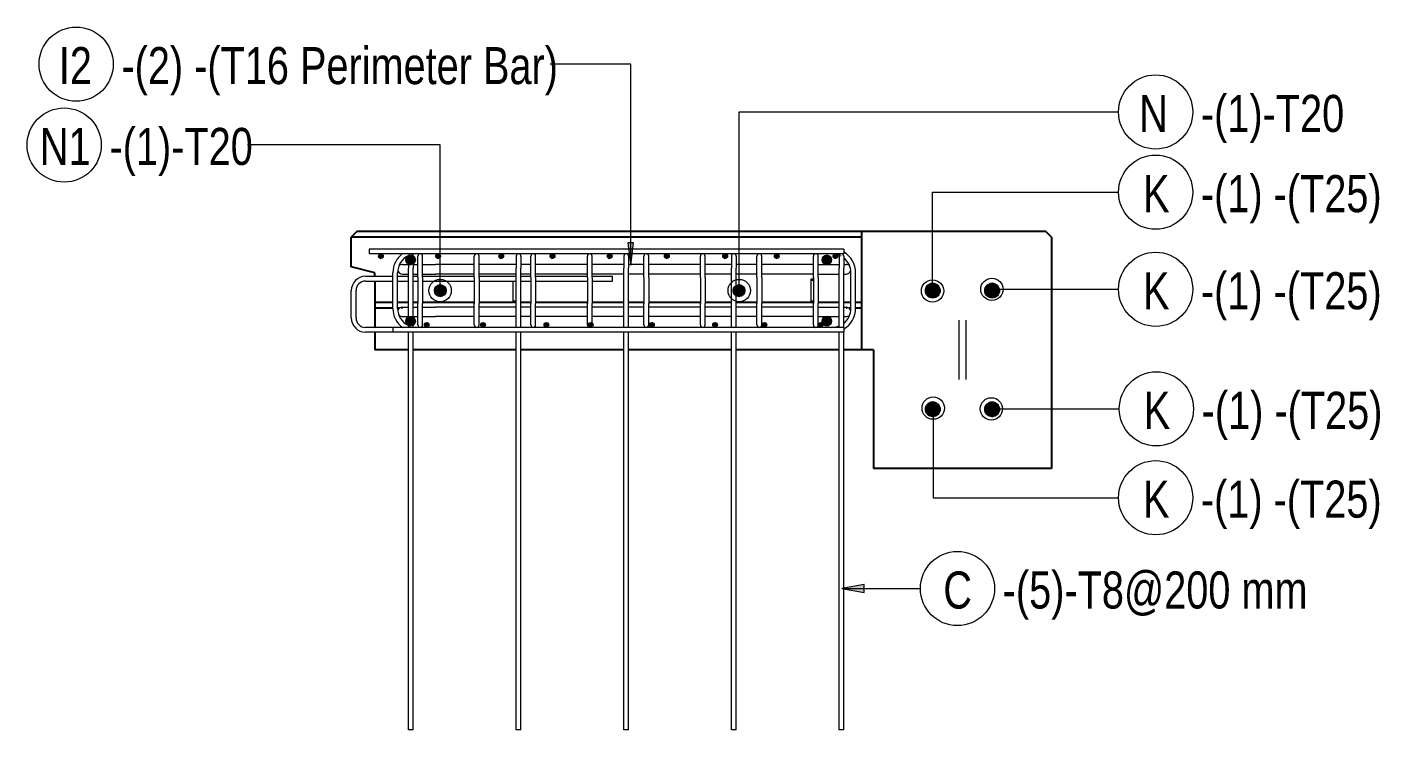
# Model space of a CAD drawing. Header units: millimetres. Extents: x -14581 to 6741, y -2784 to 21137.
# Drawn here: x 4461 to 6741, y 19624 to 20809 of the extents above; entities that cross this region are included whole.
import ezdxf

# ---------------------------------------------------------------- set-up
doc = ezdxf.new("R2010")
doc.units = ezdxf.units.MM
doc.linetypes.add('Dash', pattern=[6.36, 3.18, -3.18])
for name, color, linetype, lineweight in [('A-GENM', 13, 'Continuous', 18), ('A-WALL', 113, 'Continuous', 25), ('A-WALL-HDLN', 110, 'Dash', 25), ('S-RBAR', 171, 'Continuous', 18), ('S-RBAR-IDEN', 171, 'Continuous', 9)]:
    doc.layers.add(name, color=color, linetype=linetype, lineweight=lineweight)
doc.styles.add('Nirmala UI Semilight_2', font='NirmalaS.ttf', dxfattribs={"width": 0.8, "height": 62.5})

# ---------------------------------------------------------------- blocks, each defined once
blk = doc.blocks.new('RR spread anchor face based - RR-SA-3_0-200-1726827-Elevation Top Copy 4')
at = {"layer": 'A-GENM'}
for p, q in [((-12620.8, 20347.1), (-12620.8, 20380.6)), ((-12620.8, 20344.6), (-12620.8, 20347.1)), ((-12620.8, 20347.1), (-12616, 20347.1)), ((-12616, 20344.6), (-12620.8, 20344.6))]:
    blk.add_line(p, q, dxfattribs=at)
blk = doc.blocks.new('RR spread anchor face based - RR-SA-3_0-200-V5-Elevation Top Copy 4')
at = {"layer": 'A-GENM'}
for p, q in [((-12118.8, 20382.1), (-12118.8, 20384.6)), ((-12118.8, 20384.6), (-12114.9, 20384.6)), ((-12118.8, 20347.1), (-12118.8, 20382.1)), ((-12118.8, 20382.1), (-12114.9, 20382.1)), ((-12118.8, 20344.6), (-12118.8, 20347.1)), ((-12118.8, 20347.1), (-12114.9, 20347.1)), ((-12114.9, 20344.6), (-12118.8, 20344.6))]:
    blk.add_line(p, q, dxfattribs=at)
blk = doc.blocks.new('12_7Ø_ Lifting Insert_COLUMN - 12_9Ø Lifting insert-1653057-Elevation Top Copy 4')
at = {"layer": 'A-GENM', "flags": 128}
for points in [[(-11870.2, 20314.6), (-11870.2, 20314.5), (-11870.2, 20314.4), (-11870.2, 20314.2), (-11870.2, 20313.9), (-11870.2, 20313.6), (-11870.2, 20313.1), (-11870.2, 20312.6), (-11870.2, 20312), (-11870.2, 20311.4), (-11870.2, 20310.6), (-11870.2, 20309.8), (-11870.2, 20308.9), (-11870.2, 20308), (-11870.2, 20306.9), (-11870.2, 20305.8), (-11870.2, 20304.7), (-11870.2, 20303.4), (-11870.2, 20302.2), (-11870.2, 20300.8), (-11870.2, 20299.4), (-11870.2, 20297.9), (-11870.2, 20296.4), (-11870.2, 20294.9), (-11870.2, 20293.2), (-11870.2, 20291.6), (-11870.2, 20289.9), (-11870.2, 20288.1), (-11870.2, 20286.4), (-11870.2, 20284.5), (-11870.2, 20282.7), (-11870.2, 20280.8), (-11870.2, 20278.9), (-11870.2, 20277), (-11870.2, 20275), (-11870.2, 20273.1), (-11870.2, 20271.1), (-11870.2, 20269.1), (-11870.2, 20267.1), (-11870.2, 20265.1), (-11870.2, 20263.1), (-11870.2, 20261.1), (-11870.2, 20259.1), (-11870.2, 20257.1), (-11870.2, 20255.2), (-11870.2, 20253.2), (-11870.2, 20251.3), (-11870.2, 20249.4), (-11870.2, 20247.5), (-11870.2, 20245.6), (-11870.2, 20243.8), (-11870.2, 20242), (-11870.2, 20240.2), (-11870.2, 20238.5), (-11870.2, 20236.8), (-11870.2, 20235.1), (-11870.2, 20233.6), (-11870.2, 20232), (-11870.2, 20230.5), (-11870.2, 20229.1), (-11870.2, 20227.7), (-11870.2, 20226.4), (-11870.2, 20225.1), (-11870.2, 20223.9), (-11870.2, 20222.8), (-11870.2, 20221.7), (-11870.2, 20220.7), (-11870.2, 20219.8), (-11870.2, 20218.9), (-11870.2, 20218.2), (-11870.2, 20217.5), (-11870.2, 20216.8), (-11870.2, 20216.3), (-11870.2, 20215.8), (-11870.2, 20215.4), (-11870.2, 20215.1), (-11870.2, 20214.8), (-11870.2, 20214.7), (-11870.2, 20214.6), (-11870.2, 20214.6)], [(-11857.5, 20214.6), (-11857.5, 20214.6), (-11857.5, 20214.7), (-11857.5, 20214.9), (-11857.5, 20215.2), (-11857.5, 20215.6), (-11857.5, 20216), (-11857.5, 20216.5), (-11857.5, 20217.1), (-11857.5, 20217.8), (-11857.5, 20218.5), (-11857.5, 20219.3), (-11857.5, 20220.2), (-11857.5, 20221.2), (-11857.5, 20222.2), (-11857.5, 20223.3), (-11857.5, 20224.5), (-11857.5, 20225.7), (-11857.5, 20227), (-11857.5, 20228.3), (-11857.5, 20229.7), (-11857.5, 20231.2), (-11857.5, 20232.7), (-11857.5, 20234.3), (-11857.5, 20235.9), (-11857.5, 20237.6), (-11857.5, 20239.3), (-11857.5, 20241), (-11857.5, 20242.8), (-11857.5, 20244.6), (-11857.5, 20246.5), (-11857.5, 20248.3), (-11857.5, 20250.2), (-11857.5, 20252.2), (-11857.5, 20254.1), (-11857.5, 20256.1), (-11857.5, 20258), (-11857.5, 20260), (-11857.5, 20262), (-11857.5, 20264), (-11857.5, 20266), (-11857.5, 20268), (-11857.5, 20270), (-11857.5, 20272), (-11857.5, 20274), (-11857.5, 20275.9), (-11857.5, 20277.9), (-11857.5, 20279.8), (-11857.5, 20281.7), (-11857.5, 20283.5), (-11857.5, 20285.4), (-11857.5, 20287.2), (-11857.5, 20288.9), (-11857.5, 20290.7), (-11857.5, 20292.4), (-11857.5, 20294), (-11857.5, 20295.6), (-11857.5, 20297.1), (-11857.5, 20298.6), (-11857.5, 20300.1), (-11857.5, 20301.4), (-11857.5, 20302.8), (-11857.5, 20304), (-11857.5, 20305.2), (-11857.5, 20306.3), (-11857.5, 20307.4), (-11857.5, 20308.4), (-11857.5, 20309.3), (-11857.5, 20310.2), (-11857.5, 20311), (-11857.5, 20311.7), (-11857.5, 20312.3), (-11857.5, 20312.9), (-11857.5, 20313.3), (-11857.5, 20313.7), (-11857.5, 20314.1), (-11857.5, 20314.3), (-11857.5, 20314.5), (-11857.5, 20314.6), (-11857.5, 20314.6)]]:
    blk.add_lwpolyline(points, dxfattribs=at)
blk = doc.blocks.new('M_Rebar Tag_rfa Dimension - ARROW-793927-Elevation Top Copy 4')
at = {"layer": 'S-RBAR-IDEN'}
blk.add_circle((-11872.4, 19862.5), 62.5, dxfattribs=at)
blk = doc.blocks.new('M_Rebar Tag_rfa Dimension - DOT 1_5-793931-Elevation Top Copy 4')
at = {"layer": 'S-RBAR-IDEN'}
blk.add_circle((-11538.4, 20665.5), 62.5, dxfattribs=at)
blk = doc.blocks.new('M_Rebar Tag_rfa MARK - DOT 1_5-794230-Elevation Top Copy 4')
at = {"layer": 'S-RBAR-IDEN'}
blk.add_circle((-11538.4, 20530.4), 62.5, dxfattribs=at)
blk = doc.blocks.new('M_Rebar Tag_rfa MARK - ARROW-794226-Elevation Top Copy 4')
at = {"layer": 'S-RBAR-IDEN'}
blk.add_circle((-13357.5, 20746.1), 62.5, dxfattribs=at)

msp = doc.modelspace()

# ---------------------------------------------------------------- hatches: boundary and pattern name
at = {"layer": 'S-RBAR'}
h = msp.add_hatch(color=256, dxfattribs=at)
edge = h.paths.add_edge_path()
edge.add_arc((5057.3, 20422.6), 4, 0, 360)
for points in [[(5056.1, 20418.8), (5060.6, 20420.2), (5060.6, 20424.9), (5056.1, 20426.4), (5053.3, 20422.6)], [(5107.3, 20408.2), (5113.6, 20411.3), (5115.1, 20418), (5110.8, 20423.5), (5103.9, 20423.5), (5099.5, 20418), (5101.1, 20411.3)], [(5152.5, 20418.8), (5156.9, 20420.2), (5156.9, 20424.9), (5152.5, 20426.4), (5149.7, 20422.6)], [(5258.8, 20418.8), (5263.3, 20420.2), (5263.3, 20424.9), (5258.8, 20426.4), (5256.1, 20422.6)], [(5345.2, 20418.8), (5349.7, 20420.2), (5349.7, 20424.9), (5345.2, 20426.4), (5342.4, 20422.6)], [(5441.5, 20418.8), (5446, 20420.2), (5446, 20424.9), (5441.5, 20426.4), (5438.8, 20422.6)], [(5537.9, 20418.8), (5542.4, 20420.2), (5542.4, 20424.9), (5537.9, 20426.4), (5535.1, 20422.6)], [(5636.2, 20418.8), (5640.6, 20420.2), (5640.6, 20424.9), (5636.2, 20426.4), (5633.4, 20422.6)], [(5723.1, 20418.8), (5727.6, 20420.2), (5727.6, 20424.9), (5723.1, 20426.4), (5720.4, 20422.6)], [(5812.1, 20409), (5816.4, 20414.5), (5814.9, 20421.2), (5808.6, 20424.2), (5802.3, 20421.2), (5800.8, 20414.5), (5805.1, 20409), (5809.8, 20409)], [(5822, 20418.8), (5826.5, 20420.2), (5826.5, 20424.9), (5822, 20426.4), (5819.2, 20422.6)], [(5157.3, 20354.6), (5164.4, 20357.5), (5167.3, 20364.6), (5164.4, 20371.6), (5157.3, 20374.6), (5150.3, 20371.6), (5147.3, 20364.6), (5150.3, 20357.5)], [(5660.8, 20354.6), (5667.9, 20357.5), (5670.8, 20364.6), (5667.8, 20371.7), (5660.8, 20374.6), (5653.7, 20371.6), (5650.8, 20364.6), (5653.7, 20357.5)], [(5987.3, 20352.1), (5996.2, 20355.7), (5999.8, 20364.6), (5996.2, 20373.4), (5987.3, 20377.1), (5978.5, 20373.4), (5974.8, 20364.6), (5978.5, 20355.7)], [(6087.3, 20352.1), (6096.2, 20355.7), (6099.8, 20364.6), (6096.2, 20373.4), (6087.3, 20377.1), (6078.5, 20373.4), (6074.8, 20364.6), (6078.5, 20355.7)], [(5107.3, 20304.9), (5113.6, 20307.9), (5115.1, 20314.7), (5110.8, 20320.1), (5103.9, 20320.1), (5099.5, 20314.7), (5101.1, 20307.9), (5106.2, 20305.4)], [(5809.8, 20305.7), (5812.1, 20305.7), (5816.4, 20311.1), (5814.9, 20317.9), (5808.6, 20320.9), (5802.3, 20317.9), (5800.8, 20311.1), (5805.1, 20305.7)], [(5135.8, 20302.8), (5138.6, 20306.6), (5135.8, 20310.4), (5131.3, 20308.9), (5131.3, 20304.2), (5135.2, 20302.9)], [(5230.6, 20302.8), (5233.4, 20306.6), (5230.6, 20310.4), (5226.1, 20308.9), (5226.1, 20304.2)], [(5337.3, 20302.8), (5340.1, 20306.6), (5337.3, 20310.4), (5332.8, 20308.9), (5332.8, 20304.2)], [(5412.1, 20302.8), (5414.9, 20306.6), (5412.1, 20310.4), (5407.6, 20308.9), (5407.6, 20304.2)], [(5515, 20302.8), (5517.8, 20306.6), (5515, 20310.4), (5510.6, 20308.9), (5510.6, 20304.2)], [(5621.7, 20302.8), (5624.5, 20306.6), (5621.7, 20310.4), (5617.3, 20308.9), (5617.3, 20304.2)], [(5704.7, 20302.8), (5707.4, 20306.6), (5704.7, 20310.4), (5700.2, 20308.9), (5700.2, 20304.2)], [(5799.5, 20302.8), (5802.2, 20306.6), (5799.5, 20310.4), (5795, 20308.9), (5795, 20304.2)], [(5987.3, 20152.1), (5996.2, 20155.7), (5999.8, 20164.6), (5996.2, 20173.4), (5987.3, 20177.1), (5978.5, 20173.4), (5974.8, 20164.6), (5978.5, 20155.7)], [(6087.3, 20152.1), (6096.2, 20155.7), (6099.8, 20164.6), (6096.2, 20173.4), (6087.3, 20177.1), (6078.5, 20173.4), (6074.8, 20164.6), (6078.5, 20155.7)]]:
    msp.add_hatch(color=256, dxfattribs=at).paths.add_polyline_path(points)
h = msp.add_hatch(color=256, dxfattribs=at)
edge = h.paths.add_edge_path()
edge.add_arc((5107.3, 20416.2), 8, 0, 360)
h = msp.add_hatch(color=256, dxfattribs=at)
edge = h.paths.add_edge_path()
edge.add_arc((5153.7, 20422.6), 4, 0, 360)
h = msp.add_hatch(color=256, dxfattribs=at)
edge = h.paths.add_edge_path()
edge.add_arc((5260.1, 20422.6), 4, 0, 360)
h = msp.add_hatch(color=256, dxfattribs=at)
edge = h.paths.add_edge_path()
edge.add_arc((5346.4, 20422.6), 4, 0, 360)
h = msp.add_hatch(color=256, dxfattribs=at)
edge = h.paths.add_edge_path()
edge.add_arc((5442.8, 20422.6), 4, 0, 360)
h = msp.add_hatch(color=256, dxfattribs=at)
edge = h.paths.add_edge_path()
edge.add_arc((5539.1, 20422.6), 4, 0, 360)
h = msp.add_hatch(color=256, dxfattribs=at)
edge = h.paths.add_edge_path()
edge.add_arc((5637.4, 20422.6), 4, 0, 360)
h = msp.add_hatch(color=256, dxfattribs=at)
edge = h.paths.add_edge_path()
edge.add_arc((5724.4, 20422.6), 4, 0, 360)
h = msp.add_hatch(color=256, dxfattribs=at)
edge = h.paths.add_edge_path()
edge.add_arc((5808.6, 20416.2), 8, 0, 360)
h = msp.add_hatch(color=256, dxfattribs=at)
edge = h.paths.add_edge_path()
edge.add_arc((5823.2, 20422.6), 4, 0, 360)
h = msp.add_hatch(color=256, dxfattribs=at)
edge = h.paths.add_edge_path()
edge.add_arc((5157.3, 20364.6), 10, 0, 360)
h = msp.add_hatch(color=256, dxfattribs=at)
edge = h.paths.add_edge_path()
edge.add_arc((5660.8, 20364.6), 10, 0, 360)
h = msp.add_hatch(color=256, dxfattribs=at)
edge = h.paths.add_edge_path()
edge.add_arc((5987.3, 20364.6), 12.5, 0, 360)
h = msp.add_hatch(color=256, dxfattribs=at)
edge = h.paths.add_edge_path()
edge.add_arc((6087.3, 20364.6), 12.5, 0, 360)
h = msp.add_hatch(color=256, dxfattribs=at)
edge = h.paths.add_edge_path()
edge.add_arc((5107.3, 20312.9), 8, 0, 360)
h = msp.add_hatch(color=256, dxfattribs=at)
edge = h.paths.add_edge_path()
edge.add_arc((5808.6, 20312.9), 8, 0, 360)
h = msp.add_hatch(color=256, dxfattribs=at)
edge = h.paths.add_edge_path()
edge.add_arc((5134.6, 20306.6), 4, 0, 360)
h = msp.add_hatch(color=256, dxfattribs=at)
edge = h.paths.add_edge_path()
edge.add_arc((5229.4, 20306.6), 4, 0, 360)
h = msp.add_hatch(color=256, dxfattribs=at)
edge = h.paths.add_edge_path()
edge.add_arc((5336.1, 20306.6), 4, 0, 360)
h = msp.add_hatch(color=256, dxfattribs=at)
edge = h.paths.add_edge_path()
edge.add_arc((5410.9, 20306.6), 4, 0, 360)
h = msp.add_hatch(color=256, dxfattribs=at)
edge = h.paths.add_edge_path()
edge.add_arc((5513.8, 20306.6), 4, 0, 360)
h = msp.add_hatch(color=256, dxfattribs=at)
edge = h.paths.add_edge_path()
edge.add_arc((5620.5, 20306.6), 4, 0, 360)
h = msp.add_hatch(color=256, dxfattribs=at)
edge = h.paths.add_edge_path()
edge.add_arc((5703.4, 20306.6), 4, 0, 360)
h = msp.add_hatch(color=256, dxfattribs=at)
edge = h.paths.add_edge_path()
edge.add_arc((5798.2, 20306.6), 4, 0, 360)
h = msp.add_hatch(color=256, dxfattribs=at)
edge = h.paths.add_edge_path()
edge.add_arc((5987.3, 20164.6), 12.5, 0, 360)
h = msp.add_hatch(color=256, dxfattribs=at)
edge = h.paths.add_edge_path()
edge.add_arc((6087.3, 20164.6), 12.5, 0, 360)
at = {"layer": 'S-RBAR-IDEN'}
for points in [[(5478.2, 20407.3), (5483.2, 20444.8), (5473.3, 20444.8)], [(5834, 19862.5), (5871.5, 19855.9), (5871.5, 19869.1)]]:
    msp.add_hatch(color=256, dxfattribs=at).paths.add_polyline_path(points)

# ---------------------------------------------------------------- linework, layer by layer
at = {"layer": 'A-WALL'}
for p, q in [((5007.3, 20404.6), (5007.3, 20454.6)), ((5867.3, 20454.6), (5007.3, 20454.6)), ((5017.4, 20464.6), (5007.4, 20454.6)), ((5017.4, 20464.6), (6177.4, 20464.6)), ((5867.3, 20464.6), (5867.3, 20454.6)), ((5867.3, 20454.6), (5867.3, 20264.6)), ((6187.3, 20454.6), (6177.4, 20464.6)), ((6187.3, 20454.6), (6187.3, 20064.6)), ((5047.3, 20394.6), (5007.3, 20404.6)), ((5047.3, 20388.6), (5047.3, 20394.6)), ((5047.3, 20380.6), (5047.3, 20302.5)), ((5077.4, 20344.7), (5047.3, 20344.7)), ((5103.8, 20344.7), (5085.4, 20344.7)), ((5119.5, 20344.7), (5111.8, 20344.7)), ((5214.7, 20344.7), (5127.5, 20344.7)), ((5280.3, 20344.7), (5222.7, 20344.7)), ((5310, 20344.7), (5293.2, 20344.7)), ((5405.2, 20344.7), (5318, 20344.7)), ((5466.6, 20344.7), (5413.2, 20344.7)), ((5500.5, 20344.7), (5474.6, 20344.7)), ((5595.7, 20344.7), (5508.5, 20344.7)), ((5648, 20344.7), (5603.7, 20344.7)), ((5691, 20344.7), (5656, 20344.7)), ((5782.3, 20344.7), (5699, 20344.7)), ((5829.3, 20344.7), (5794.2, 20344.7)), ((5849.3, 20344.7), (5837.3, 20344.7)), ((5867.3, 20344.7), (5857.3, 20344.7)), ((5077.4, 20334.7), (5047.3, 20334.7)), ((5088.4, 20334.7), (5085.4, 20334.7)), ((5093.5, 20334.7), (5091.7, 20334.7)), ((5843.2, 20334.7), (5841.3, 20334.7)), ((5849.3, 20334.7), (5846.5, 20334.7)), ((5867.3, 20334.7), (5857.3, 20334.7)), ((5047.3, 20294.5), (5047.3, 20264.6)), ((5103.8, 20264.6), (5047.3, 20264.6)), ((5285.2, 20264.6), (5111.8, 20264.6)), ((5466.6, 20264.6), (5293.2, 20264.6)), ((5648, 20264.6), (5474.6, 20264.6)), ((5829.3, 20264.6), (5656, 20264.6)), ((5887.3, 20264.6), (5837.3, 20264.6)), ((5887.3, 20264.6), (5887.3, 20064.6)), ((6187.3, 20064.6), (5887.3, 20064.6))]:
    msp.add_line(p, q, dxfattribs=at)
at = {"layer": 'A-WALL-HDLN'}
for p, q in [((5285.2, 20344.7), (5280.4, 20344.7)), ((5786.2, 20344.7), (5782.4, 20344.7))]:
    msp.add_line(p, q, dxfattribs=at)
at = {"layer": 'S-RBAR'}
for p, q in [((5837.3, 20434.6), (5037.3, 20434.6)), ((5037.3, 20434.6), (5037.3, 20426.6)), ((5837.3, 20434.6), (5837.3, 20426.6)), ((5837.3, 20426.6), (5037.3, 20426.6)), ((5056.1, 20426.4), (5053.3, 20422.6)), ((5053.3, 20422.6), (5056.1, 20418.8)), ((5060.6, 20424.9), (5056.1, 20426.4)), ((5056.1, 20418.8), (5060.6, 20420.2)), ((5060.6, 20420.2), (5060.6, 20424.9)), ((5093.5, 20408.5), (5103.7, 20408.5)), ((5103.9, 20423.5), (5099.5, 20418)), ((5099.5, 20418), (5101.1, 20411.3)), ((5101.1, 20411.3), (5107.3, 20408.2)), ((5103.8, 20422.6), (5103.8, 20402.6)), ((5110.8, 20423.5), (5103.9, 20423.5)), ((5107.3, 20408.2), (5113.6, 20411.3)), ((5115.1, 20418), (5110.8, 20423.5)), ((5111.6, 20408.5), (5119.4, 20408.5)), ((5111.8, 20422.6), (5111.8, 20402.6)), ((5113.6, 20411.3), (5115.1, 20418)), ((5119.5, 20386.6), (5119.5, 20422.6)), ((5127.5, 20386.6), (5127.5, 20422.6)), ((5127.5, 20408.5), (5149, 20408.5)), ((5214.7, 20408.5), (5149, 20408.5)), ((5152.5, 20426.4), (5149.7, 20422.6)), ((5149.7, 20422.6), (5152.5, 20418.8)), ((5156.9, 20424.9), (5152.5, 20426.4)), ((5152.5, 20418.8), (5156.9, 20420.2)), ((5156.9, 20420.2), (5156.9, 20424.9)), ((5214.7, 20386.6), (5214.7, 20422.6)), ((5222.7, 20386.6), (5222.7, 20422.6)), ((5285.2, 20408.5), (5222.7, 20408.5)), ((5258.8, 20426.4), (5256.1, 20422.6)), ((5256.1, 20422.6), (5258.8, 20418.8)), ((5263.3, 20424.9), (5258.8, 20426.4)), ((5258.8, 20418.8), (5263.3, 20420.2)), ((5263.3, 20420.2), (5263.3, 20424.9)), ((5285.2, 20422.6), (5285.2, 20402.6)), ((5293.2, 20422.6), (5293.2, 20402.6)), ((5310, 20408.5), (5293.2, 20408.5)), ((5310, 20386.6), (5310, 20422.6)), ((5318, 20386.6), (5318, 20422.6)), ((5405.2, 20408.5), (5318, 20408.5)), ((5345.2, 20426.4), (5342.4, 20422.6)), ((5342.4, 20422.6), (5345.2, 20418.8)), ((5349.7, 20424.9), (5345.2, 20426.4)), ((5345.2, 20418.8), (5349.7, 20420.2)), ((5349.7, 20420.2), (5349.7, 20424.9)), ((5405.2, 20386.6), (5405.2, 20422.6)), ((5413.2, 20386.6), (5413.2, 20422.6)), ((5466.6, 20408.5), (5413.2, 20408.5)), ((5441.5, 20426.4), (5438.8, 20422.6)), ((5438.8, 20422.6), (5441.5, 20418.8)), ((5446, 20424.9), (5441.5, 20426.4)), ((5441.5, 20418.8), (5446, 20420.2)), ((5446, 20420.2), (5446, 20424.9)), ((5466.6, 20422.6), (5466.6, 20402.6)), ((5474.6, 20422.6), (5474.6, 20402.6)), ((5500.5, 20408.5), (5474.6, 20408.5)), ((5500.5, 20386.6), (5500.5, 20422.6)), ((5508.5, 20386.6), (5508.5, 20422.6)), ((5595.7, 20408.5), (5508.5, 20408.5)), ((5537.9, 20426.4), (5535.1, 20422.6)), ((5535.1, 20422.6), (5537.9, 20418.8)), ((5542.4, 20424.9), (5537.9, 20426.4)), ((5537.9, 20418.8), (5542.4, 20420.2)), ((5542.4, 20420.2), (5542.4, 20424.9)), ((5595.7, 20386.6), (5595.7, 20422.6)), ((5603.7, 20386.6), (5603.7, 20422.6)), ((5648, 20408.5), (5603.7, 20408.5)), ((5636.2, 20426.4), (5633.4, 20422.6)), ((5633.4, 20422.6), (5636.2, 20418.8)), ((5640.6, 20424.9), (5636.2, 20426.4)), ((5636.2, 20418.8), (5640.6, 20420.2)), ((5640.6, 20420.2), (5640.6, 20424.9)), ((5648, 20422.6), (5648, 20402.6)), ((5656, 20422.6), (5656, 20402.6)), ((5691, 20408.5), (5656, 20408.5)), ((5691, 20386.6), (5691, 20422.6)), ((5699, 20386.6), (5699, 20422.6)), ((5785.8, 20408.5), (5699, 20408.5)), ((5723.1, 20426.4), (5720.4, 20422.6)), ((5720.4, 20422.6), (5723.1, 20418.8)), ((5727.6, 20424.9), (5723.1, 20426.4)), ((5723.1, 20418.8), (5727.6, 20420.2)), ((5727.6, 20420.2), (5727.6, 20424.9)), ((5785.8, 20408.5), (5786.3, 20408.5)), ((5786.2, 20386.6), (5786.2, 20422.6)), ((5794.2, 20386.6), (5794.2, 20422.6)), ((5794.3, 20408.5), (5829.5, 20408.5)), ((5802.3, 20421.2), (5800.8, 20414.5)), ((5800.8, 20414.5), (5805.1, 20409)), ((5808.6, 20424.2), (5802.3, 20421.2)), ((5805.1, 20409), (5809.8, 20409)), ((5814.9, 20421.2), (5808.6, 20424.2)), ((5809.8, 20409), (5812.1, 20409)), ((5812.1, 20409), (5816.4, 20414.5)), ((5816.4, 20414.5), (5814.9, 20421.2)), ((5822, 20426.4), (5819.2, 20422.6)), ((5819.2, 20422.6), (5822, 20418.8)), ((5826.5, 20424.9), (5822, 20426.4)), ((5822, 20418.8), (5826.5, 20420.2)), ((5826.5, 20420.2), (5826.5, 20424.9)), ((5829.3, 20422.6), (5829.3, 20402.6)), ((5837.3, 20422.6), (5837.3, 20402.6)), ((5837.4, 20408.5), (5841.3, 20408.5)), ((5031.3, 20388.6), (5077.4, 20388.6)), ((5077.4, 20334.6), (5077.4, 20394.6)), ((5085.4, 20334.6), (5085.4, 20394.6)), ((5085.4, 20388.6), (5103.8, 20388.6)), ((5093.5, 20392.5), (5103.7, 20392.5)), ((5103.8, 20302.6), (5103.8, 20402.6)), ((5111.6, 20392.5), (5119.4, 20392.5)), ((5111.8, 20302.6), (5111.8, 20402.6)), ((5111.8, 20388.6), (5119.5, 20388.6)), ((5119.5, 20386.6), (5119.5, 20342.6)), ((5127.5, 20392.5), (5149, 20392.5)), ((5127.5, 20388.6), (5214.7, 20388.6)), ((5127.5, 20386.6), (5127.5, 20342.6)), ((5214.7, 20392.5), (5149, 20392.5)), ((5214.7, 20386.6), (5214.7, 20342.6)), ((5285.2, 20392.5), (5222.7, 20392.5)), ((5222.7, 20388.6), (5285.2, 20388.6)), ((5222.7, 20386.6), (5222.7, 20342.6)), ((5285.2, 20302.6), (5285.2, 20402.6)), ((5293.2, 20302.6), (5293.2, 20402.6)), ((5310, 20392.5), (5293.2, 20392.5)), ((5293.2, 20388.6), (5310, 20388.6)), ((5310, 20386.6), (5310, 20342.6)), ((5405.2, 20392.5), (5318, 20392.5)), ((5318, 20388.6), (5405.2, 20388.6)), ((5318, 20386.6), (5318, 20342.6)), ((5405.2, 20386.6), (5405.2, 20342.6)), ((5466.6, 20392.5), (5413.2, 20392.5)), ((5413.2, 20388.6), (5447.3, 20388.6)), ((5413.2, 20386.6), (5413.2, 20342.6)), ((5447.3, 20380.6), (5447.3, 20388.6)), ((5466.6, 20302.6), (5466.6, 20402.6)), ((5474.6, 20302.6), (5474.6, 20402.6)), ((5500.5, 20392.5), (5474.6, 20392.5)), ((5500.5, 20386.6), (5500.5, 20342.6)), ((5595.7, 20392.5), (5508.5, 20392.5)), ((5508.5, 20386.6), (5508.5, 20342.6)), ((5595.7, 20386.6), (5595.7, 20342.6)), ((5648, 20392.5), (5603.7, 20392.5)), ((5603.7, 20386.6), (5603.7, 20342.6)), ((5648, 20302.6), (5648, 20402.6)), ((5656, 20302.6), (5656, 20402.6)), ((5691, 20392.5), (5656, 20392.5)), ((5691, 20386.6), (5691, 20342.6)), ((5785.8, 20392.5), (5699, 20392.5)), ((5699, 20386.6), (5699, 20342.6)), ((5785.8, 20392.5), (5786.3, 20392.5)), ((5786.2, 20386.6), (5786.2, 20342.6)), ((5794.2, 20386.6), (5794.2, 20342.6)), ((5794.3, 20392.5), (5829.5, 20392.5)), ((5829.3, 20302.6), (5829.3, 20402.6)), ((5837.3, 20302.6), (5837.3, 20402.6)), ((5837.4, 20392.5), (5841.3, 20392.5)), ((5849.3, 20334.6), (5849.3, 20394.6)), ((5857.3, 20334.6), (5857.3, 20394.6)), ((5007.3, 20318.5), (5007.3, 20364.6)), ((5015.3, 20318.5), (5015.3, 20364.6)), ((5031.3, 20380.6), (5077.4, 20380.6)), ((5085.4, 20380.6), (5103.8, 20380.6)), ((5111.8, 20380.6), (5119.5, 20380.6)), ((5127.5, 20380.6), (5214.7, 20380.6)), ((5150.3, 20371.6), (5147.3, 20364.6)), ((5147.3, 20364.6), (5150.3, 20357.5)), ((5157.3, 20374.6), (5150.3, 20371.6)), ((5164.4, 20371.6), (5157.3, 20374.6)), ((5167.3, 20364.6), (5164.4, 20371.6)), ((5164.4, 20357.5), (5167.3, 20364.6)), ((5222.7, 20380.6), (5285.2, 20380.6)), ((5293.2, 20380.6), (5310, 20380.6)), ((5318, 20380.6), (5405.2, 20380.6)), ((5413.2, 20380.6), (5447.3, 20380.6)), ((5653.7, 20371.6), (5650.8, 20364.6)), ((5650.8, 20364.6), (5653.7, 20357.5)), ((5660.8, 20374.6), (5653.7, 20371.6)), ((5667.8, 20371.7), (5660.8, 20374.6)), ((5670.8, 20364.6), (5667.8, 20371.7)), ((5667.9, 20357.5), (5670.8, 20364.6)), ((5978.5, 20373.4), (5974.8, 20364.6)), ((5974.8, 20364.6), (5978.5, 20355.7)), ((5987.3, 20377.1), (5978.5, 20373.4)), ((5996.2, 20373.4), (5987.3, 20377.1)), ((5999.8, 20364.6), (5996.2, 20373.4)), ((5996.2, 20355.7), (5999.8, 20364.6)), ((6078.5, 20373.4), (6074.8, 20364.6)), ((6074.8, 20364.6), (6078.5, 20355.7)), ((6087.3, 20377.1), (6078.5, 20373.4)), ((6096.2, 20373.4), (6087.3, 20377.1)), ((6099.8, 20364.6), (6096.2, 20373.4)), ((6096.2, 20355.7), (6099.8, 20364.6)), ((5093.5, 20336.7), (5103.7, 20336.7)), ((5111.6, 20336.7), (5119.4, 20336.7)), ((5119.5, 20306.6), (5119.5, 20342.6)), ((5127.5, 20306.6), (5127.5, 20342.6)), ((5127.5, 20336.7), (5149, 20336.7)), ((5214.7, 20336.7), (5149, 20336.7)), ((5150.3, 20357.5), (5157.3, 20354.6)), ((5157.3, 20354.6), (5164.4, 20357.5)), ((5214.7, 20306.6), (5214.7, 20342.6)), ((5222.7, 20306.6), (5222.7, 20342.6)), ((5285.2, 20336.7), (5222.7, 20336.7)), ((5310, 20336.7), (5293.2, 20336.7)), ((5310, 20306.6), (5310, 20342.6)), ((5318, 20306.6), (5318, 20342.6)), ((5405.2, 20336.7), (5318, 20336.7)), ((5405.2, 20306.6), (5405.2, 20342.6)), ((5413.2, 20306.6), (5413.2, 20342.6)), ((5466.6, 20336.7), (5413.2, 20336.7)), ((5500.5, 20336.7), (5474.6, 20336.7)), ((5500.5, 20306.6), (5500.5, 20342.6)), ((5508.5, 20306.6), (5508.5, 20342.6)), ((5595.7, 20336.7), (5508.5, 20336.7)), ((5595.7, 20306.6), (5595.7, 20342.6)), ((5603.7, 20306.6), (5603.7, 20342.6)), ((5648, 20336.7), (5603.7, 20336.7)), ((5653.7, 20357.5), (5660.8, 20354.6)), ((5691, 20336.7), (5656, 20336.7)), ((5660.8, 20354.6), (5667.9, 20357.5)), ((5691, 20306.6), (5691, 20342.6)), ((5699, 20306.6), (5699, 20342.6)), ((5785.8, 20336.7), (5699, 20336.7)), ((5785.8, 20336.7), (5786.3, 20336.7)), ((5786.2, 20306.6), (5786.2, 20342.6)), ((5794.2, 20306.6), (5794.2, 20342.6)), ((5794.3, 20336.7), (5829.5, 20336.7)), ((5837.4, 20336.7), (5841.3, 20336.7)), ((5978.5, 20355.7), (5987.3, 20352.1)), ((5987.3, 20352.1), (5996.2, 20355.7)), ((6078.5, 20355.7), (6087.3, 20352.1)), ((6087.3, 20352.1), (6096.2, 20355.7)), ((5093.5, 20320.7), (5103.7, 20320.7)), ((5103.9, 20320.1), (5099.5, 20314.7)), ((5099.5, 20314.7), (5101.1, 20307.9)), ((5110.8, 20320.1), (5103.9, 20320.1)), ((5115.1, 20314.7), (5110.8, 20320.1)), ((5111.6, 20320.7), (5119.4, 20320.7)), ((5113.6, 20307.9), (5115.1, 20314.7)), ((5127.5, 20320.7), (5149, 20320.7)), ((5214.7, 20320.7), (5149, 20320.7)), ((5285.2, 20320.7), (5222.7, 20320.7)), ((5310, 20320.7), (5293.2, 20320.7)), ((5405.2, 20320.7), (5318, 20320.7)), ((5466.6, 20320.7), (5413.2, 20320.7)), ((5500.5, 20320.7), (5474.6, 20320.7)), ((5595.7, 20320.7), (5508.5, 20320.7)), ((5648, 20320.7), (5603.7, 20320.7)), ((5691, 20320.7), (5656, 20320.7)), ((5785.8, 20320.7), (5699, 20320.7)), ((5785.8, 20320.7), (5786.3, 20320.7)), ((5794.3, 20320.7), (5829.5, 20320.7)), ((5802.3, 20317.9), (5800.8, 20311.1)), ((5808.6, 20320.9), (5802.3, 20317.9)), ((5814.9, 20317.9), (5808.6, 20320.9)), ((5816.4, 20311.1), (5814.9, 20317.9)), ((5837.4, 20320.7), (5841.3, 20320.7)), ((5077.3, 20302.5), (5031.3, 20302.5)), ((5103.8, 20294.5), (5031.3, 20294.5)), ((5837.3, 20302.6), (5077.3, 20302.6)), ((5077.3, 20302.6), (5077.3, 20294.6)), ((5837.3, 20294.6), (5077.3, 20294.6)), ((5101.1, 20307.9), (5106.2, 20305.4)), ((5103.8, 19624.2), (5103.8, 20294.6)), ((5106.2, 20305.4), (5107.3, 20304.9)), ((5107.3, 20304.9), (5113.6, 20307.9)), ((5111.8, 19624.2), (5111.8, 20294.6)), ((5285.2, 20294.5), (5111.8, 20294.5)), ((5135.8, 20310.4), (5131.3, 20308.9)), ((5131.3, 20308.9), (5131.3, 20304.2)), ((5131.3, 20304.2), (5135.2, 20302.9)), ((5135.2, 20302.9), (5135.8, 20302.8)), ((5138.6, 20306.6), (5135.8, 20310.4)), ((5135.8, 20302.8), (5138.6, 20306.6)), ((5230.6, 20310.4), (5226.1, 20308.9)), ((5226.1, 20308.9), (5226.1, 20304.2)), ((5226.1, 20304.2), (5230.6, 20302.8)), ((5233.4, 20306.6), (5230.6, 20310.4)), ((5230.6, 20302.8), (5233.4, 20306.6)), ((5285.2, 19624.2), (5285.2, 20294.6)), ((5293.2, 19624.2), (5293.2, 20294.6)), ((5447.3, 20294.5), (5293.2, 20294.5)), ((5337.3, 20310.4), (5332.8, 20308.9)), ((5332.8, 20308.9), (5332.8, 20304.2)), ((5332.8, 20304.2), (5337.3, 20302.8)), ((5340.1, 20306.6), (5337.3, 20310.4)), ((5337.3, 20302.8), (5340.1, 20306.6)), ((5412.1, 20310.4), (5407.6, 20308.9)), ((5407.6, 20308.9), (5407.6, 20304.2)), ((5407.6, 20304.2), (5412.1, 20302.8)), ((5414.9, 20306.6), (5412.1, 20310.4)), ((5412.1, 20302.8), (5414.9, 20306.6)), ((5466.6, 19624.2), (5466.6, 20294.6)), ((5474.6, 19624.2), (5474.6, 20294.6)), ((5515, 20310.4), (5510.6, 20308.9)), ((5510.6, 20308.9), (5510.6, 20304.2)), ((5510.6, 20304.2), (5515, 20302.8)), ((5517.8, 20306.6), (5515, 20310.4)), ((5515, 20302.8), (5517.8, 20306.6)), ((5621.7, 20310.4), (5617.3, 20308.9)), ((5617.3, 20308.9), (5617.3, 20304.2)), ((5617.3, 20304.2), (5621.7, 20302.8)), ((5624.5, 20306.6), (5621.7, 20310.4)), ((5621.7, 20302.8), (5624.5, 20306.6)), ((5648, 19624.2), (5648, 20294.6)), ((5656, 19624.2), (5656, 20294.6)), ((5704.7, 20310.4), (5700.2, 20308.9)), ((5700.2, 20308.9), (5700.2, 20304.2)), ((5700.2, 20304.2), (5704.7, 20302.8)), ((5707.4, 20306.6), (5704.7, 20310.4)), ((5704.7, 20302.8), (5707.4, 20306.6)), ((5799.5, 20310.4), (5795, 20308.9)), ((5795, 20308.9), (5795, 20304.2)), ((5795, 20304.2), (5799.5, 20302.8)), ((5802.2, 20306.6), (5799.5, 20310.4)), ((5799.5, 20302.8), (5802.2, 20306.6)), ((5800.8, 20311.1), (5805.1, 20305.7)), ((5805.1, 20305.7), (5809.8, 20305.7)), ((5809.8, 20305.7), (5812.1, 20305.7)), ((5812.1, 20305.7), (5816.4, 20311.1)), ((5829.3, 19624.2), (5829.3, 20294.6)), ((5837.3, 20302.6), (5837.3, 20294.6)), ((5837.3, 19624.2), (5837.3, 20294.6)), ((5987.3, 20177.1), (5978.5, 20173.4)), ((5996.2, 20173.4), (5987.3, 20177.1)), ((6087.3, 20177.1), (6078.5, 20173.4)), ((6096.2, 20173.4), (6087.3, 20177.1)), ((5978.5, 20173.4), (5974.8, 20164.6)), ((5974.8, 20164.6), (5978.5, 20155.7)), ((5978.5, 20155.7), (5987.3, 20152.1)), ((5987.3, 20152.1), (5996.2, 20155.7)), ((5999.8, 20164.6), (5996.2, 20173.4)), ((5996.2, 20155.7), (5999.8, 20164.6)), ((6078.5, 20173.4), (6074.8, 20164.6)), ((6074.8, 20164.6), (6078.5, 20155.7)), ((6078.5, 20155.7), (6087.3, 20152.1)), ((6087.3, 20152.1), (6096.2, 20155.7)), ((6099.8, 20164.6), (6096.2, 20173.4)), ((6096.2, 20155.7), (6099.8, 20164.6)), ((5111.8, 19624.2), (5103.8, 19624.2)), ((5293.2, 19624.2), (5285.2, 19624.2)), ((5474.6, 19624.2), (5466.6, 19624.2)), ((5656, 19624.2), (5648, 19624.2)), ((5837.3, 19624.2), (5829.3, 19624.2))]:
    msp.add_line(p, q, dxfattribs=at)
for centre, radius in [((5057.3, 20422.6), 4), ((5107.3, 20416.2), 8), ((5153.7, 20422.6), 4), ((5260.1, 20422.6), 4), ((5346.4, 20422.6), 4), ((5442.8, 20422.6), 4), ((5539.1, 20422.6), 4), ((5637.4, 20422.6), 4), ((5724.4, 20422.6), 4), ((5808.6, 20416.2), 8), ((5823.2, 20422.6), 4), ((5157.3, 20364.6), 10), ((5660.8, 20364.6), 10), ((5987.3, 20364.6), 12.5), ((6087.3, 20364.6), 12.5), ((5107.3, 20312.9), 8), ((5808.6, 20312.9), 8), ((5134.6, 20306.6), 4), ((5229.4, 20306.6), 4), ((5336.1, 20306.6), 4), ((5410.9, 20306.6), 4), ((5513.8, 20306.6), 4), ((5620.5, 20306.6), 4), ((5703.4, 20306.6), 4), ((5798.2, 20306.6), 4), ((5987.3, 20164.6), 12.5), ((6087.3, 20164.6), 12.5)]:
    msp.add_circle(centre, radius, dxfattribs=at)
for centre, radius, start, end in [((5817.3, 20394.6), 40, 0, 60), ((5117.4, 20394.6), 40, 126.232, 180), ((5117.4, 20394.6), 32, 115.1775, 180), ((5093.5, 20400.5), 8, 90, 135), ((5107.8, 20422.6), 4, 0, 180), ((5117.4, 20394.6), 32, 90, 103.0467), ((5123.5, 20422.6), 4, 0, 180), ((5218.7, 20422.6), 4, 0, 180), ((5289.2, 20422.6), 4, 0, 180), ((5314, 20422.6), 4, 0, 180), ((5409.2, 20422.6), 4, 0, 180), ((5470.6, 20422.6), 4, 0, 180), ((5504.5, 20422.6), 4, 0, 180), ((5599.7, 20422.6), 4, 0, 180), ((5652, 20422.6), 4, 0, 180), ((5695, 20422.6), 4, 0, 180), ((5790.2, 20422.6), 4, 0, 180), ((5817.3, 20394.6), 32, 67.3184, 90), ((5833.3, 20422.6), 4, 0, 180), ((5817.3, 20394.6), 32, 61.3475, 62.8975), ((5817.3, 20394.6), 32, 0, 50.9467), ((5841.3, 20400.5), 8, 46.2736, 90), ((5031.3, 20364.6), 24, 90, 180), ((5093.5, 20400.5), 8, 195.9773, 270), ((5841.3, 20400.5), 8, 270, 341.7368), ((5031.3, 20364.6), 16, 90, 180), ((5093.5, 20328.7), 8, 90, 163.988), ((5841.3, 20328.7), 8, 18.2979, 90), ((5031.3, 20318.5), 24, 180, 270), ((5031.3, 20318.5), 16, 180, 270), ((5117.4, 20334.6), 40, 180, 233.768), ((5117.4, 20334.6), 32, 180, 244.633), ((5093.5, 20328.7), 8, 225, 270), ((5817.3, 20334.6), 40, 300, 0), ((5817.3, 20334.6), 32, 309.0533, 0), ((5841.3, 20328.7), 8, 270, 313.6247), ((5117.4, 20334.6), 32, 259.8284, 270), ((5123.5, 20306.6), 4, 180, 0), ((5218.7, 20306.6), 4, 180, 0), ((5314, 20306.6), 4, 180, 0), ((5409.2, 20306.6), 4, 180, 0), ((5504.5, 20306.6), 4, 180, 0), ((5599.7, 20306.6), 4, 180, 0), ((5695, 20306.6), 4, 180, 0), ((5790.2, 20306.6), 4, 180, 0), ((5817.3, 20334.6), 32, 270, 292.2258)]:
    msp.add_arc(centre, radius, start, end, dxfattribs=at)
at = {"layer": 'S-RBAR-IDEN'}
for p, q in [((5478.2, 20746.1), (5342.4, 20746.1)), ((5478.2, 20407.3), (5478.2, 20746.1)), ((5661.1, 20665.5), (6300.2, 20665.5)), ((5661.1, 20364.6), (5661.1, 20665.5)), ((5157.1, 20609.9), (4832.7, 20609.9)), ((5157.1, 20364.6), (5157.1, 20609.9)), ((5986.8, 20530.4), (6300.2, 20530.4)), ((5986.8, 20363.9), (5986.8, 20530.4)), ((5483.2, 20444.8), (5473.3, 20444.8)), ((5473.3, 20444.8), (5478.2, 20407.3)), ((5478.2, 20407.3), (5483.2, 20444.8)), ((6086.9, 20366.7), (6300.2, 20366.7)), ((5988, 20166.5), (5988, 20015.6)), ((6086, 20165.2), (6301.5, 20165.2)), ((5988, 20015.6), (6300.2, 20015.6)), ((5871.5, 19869.1), (5834, 19862.5)), ((5834, 19862.5), (5871.5, 19855.9)), ((5834, 19862.5), (5966.3, 19862.5)), ((5871.5, 19855.9), (5871.5, 19869.1))]:
    msp.add_line(p, q, dxfattribs=at)
for centre in [(5157.1, 20364.6), (5661.1, 20364.6), (5986.8, 20363.9), (6086.9, 20366.7), (5988, 20166.5), (6086, 20165.2)]:
    msp.add_circle(centre, 18.8, dxfattribs=at)

# ---------------------------------------------------------------- block references
at = {"layer": 'A-GENM'}
for name in ['RR spread anchor face based - RR-SA-3_0-200-V5-Elevation Top Copy 4', 'RR spread anchor face based - RR-SA-3_0-200-1726827-Elevation Top Copy 4', '12_7Ø_ Lifting Insert_COLUMN - 12_9Ø Lifting insert-1653057-Elevation Top Copy 4']:
    msp.add_blockref(name, (17901.2, 0), dxfattribs=at)
at = {"layer": 'S-RBAR-IDEN'}
for name, p in [('M_Rebar Tag_rfa MARK - ARROW-794226-Elevation Top Copy 4', (17901.2, 0)), ('M_Rebar Tag_rfa Dimension - DOT 1_5-793931-Elevation Top Copy 4', (17901.2, 0)), ('M_Rebar Tag_rfa Dimension - DOT 1_5-793931-Elevation Top Copy 4', (16061.9, -55.7)), ('M_Rebar Tag_rfa MARK - DOT 1_5-794230-Elevation Top Copy 4', (17901.2, 0)), ('M_Rebar Tag_rfa MARK - DOT 1_5-794230-Elevation Top Copy 4', (17901.2, -163.7)), ('M_Rebar Tag_rfa MARK - DOT 1_5-794230-Elevation Top Copy 4', (17902.4, -365.2)), ('M_Rebar Tag_rfa MARK - DOT 1_5-794230-Elevation Top Copy 4', (17901.2, -514.9)), ('M_Rebar Tag_rfa Dimension - ARROW-793927-Elevation Top Copy 4', (17901.2, 0))]:
    msp.add_blockref(name, p, dxfattribs=at)

# ---------------------------------------------------------------- texts
at = {"layer": 'S-RBAR-IDEN', "char_height": 62.5, "attachment_point": 1, "style": 'Nirmala UI Semilight_2'}
for s, insert, width in [('I2', (4514.5, 20774.9), 65.738), ('-(2) -(T16 Perimeter Bar)', (4620, 20774.9), 873.839), ('N', (6335, 20694.3), 62.532), ('-(1)-T20', (6439.1, 20694.3), 280.591), ('N1', (4482.5, 20638.7), 94.599), ('-(1)-T20', (4599.9, 20638.7), 280.591), ('K', (6341.6, 20559.2), 46.498), ('-(1) -(T25)', (6439.1, 20559.2), 352.742), ('K', (6341.6, 20395.5), 46.498), ('-(1) -(T25)', (6439.1, 20395.5), 352.742), ('K', (6342.8, 20194), 46.498), ('-(1) -(T25)', (6440.4, 20194), 352.742), ('K', (6341.6, 20044.4), 46.498), ('-(1) -(T25)', (6439.1, 20044.4), 352.742), ('C', (6005, 19891.3), 52.911), ('-(5)-T8@200 mm', (6105.1, 19891.3), 631.73)]:
    msp.add_mtext(s, dxfattribs=dict(at, insert=insert, width=width))

doc.saveas('drawing.dxf')
